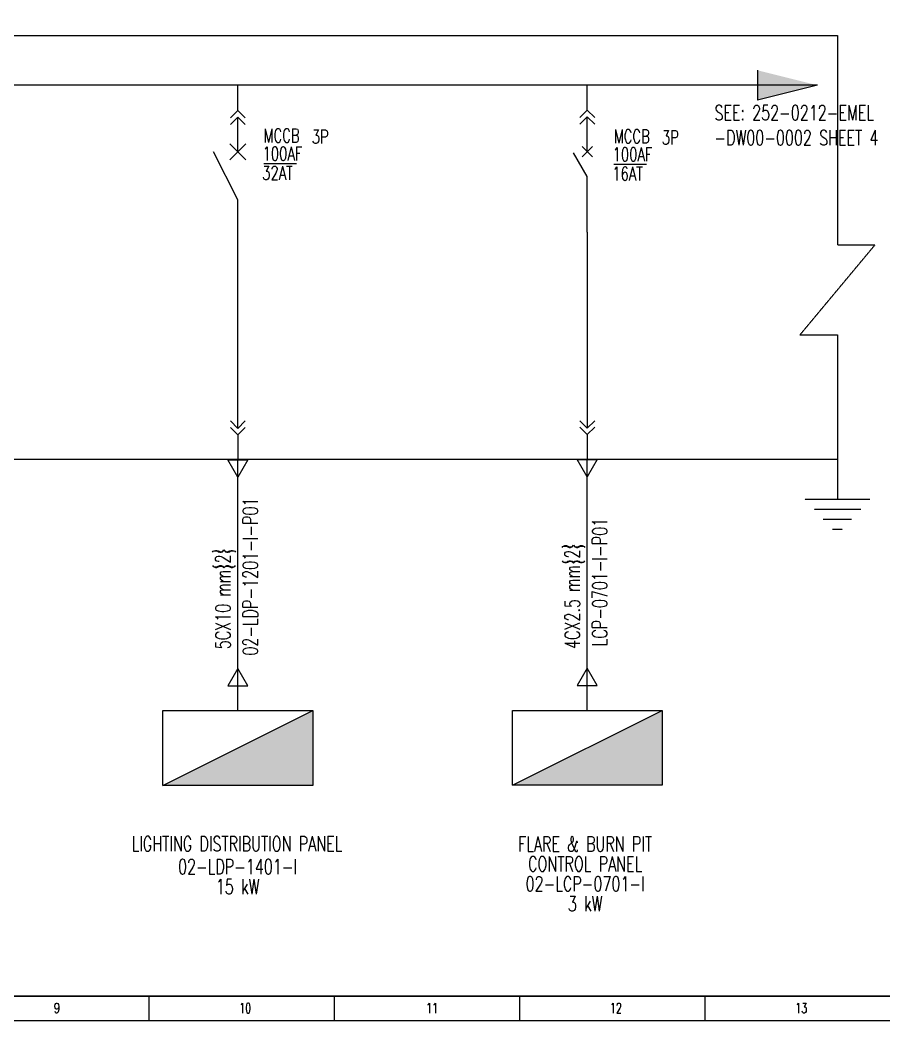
# Model space of a CAD drawing. Header units: millimetres. Extents: x 3292726 to 9250865, y 4220571 to 4816317.
# Drawn here: x 6802443 to 7047319, y 4220798 to 4504594 of the extents above; entities that cross this region are included whole.
import ezdxf
from ezdxf.enums import TextEntityAlignment as Align

# ---------------------------------------------------------------- set-up
doc = ezdxf.new("R2010")
doc.units = ezdxf.units.MM
doc.linetypes.add('JIS_02_0.7', pattern=[1.35, 0.75, -0.6])
for name, color, linetype in [('ELECTRICAL', 7, 'Continuous'), ('Label', 7, 'Continuous'), ('LGT1', 7, 'Continuous')]:
    doc.layers.add(name, color=color, linetype=linetype)
doc.styles.add('HZTXT', font='simplexs.shx', dxfattribs={"width": 0.7, "bigfont": 'hztxt.shx'})
doc.styles.add('TEG BORDER', font='txt_qlt.shx', dxfattribs={"width": 0.7, "bigfont": 'hztxt.shx'})

# ---------------------------------------------------------------- blocks, each defined once
blk = doc.blocks.new('TEG BORDER A2')
at = {"linetype": 'Continuous'}
blk.add_line((5, 5), (489, 5), dxfattribs=at)
for p, q in [((334.12, 0), (334.12, 5)), ((371.25, 0), (371.25, 5)), ((408.37, 0), (408.37, 5)), ((445.5, 0), (445.5, 5))]:
    blk.add_line(p, q)
at = {"color": 5, "lineweight": 15}
blk.add_lwpolyline([(0, 420), (594, 420), (594, 0), (0, 0)], close=True, dxfattribs=at)
blk.add_lwpolyline([(5, 415), (589, 415), (589, 5), (5, 5)], close=True)
at = {"char_height": 2, "width": 2, "attachment_point": 7, "style": 'TEG BORDER'}
for s, insert in [('9', (315.05, 1.59)), ('\\pi2.2204e-016;10', (352.17, 1.59)), ('\\pi0.3;11', (389.3, 1.59)), ('\\pi2.2204e-016;12', (426.42, 1.59)), ('\\pi2.2204e-016;13', (463.55, 1.59))]:
    blk.add_mtext(s, dxfattribs=dict(at, insert=insert))
blk = doc.blocks.new('cb')
at = {"color": 7, "linetype": 'Continuous'}
for p, q in [((1411.02, -2255.93), (1404.95, -2243.93)), ((1409.02, -2241.93), (1413.02, -2245.93)), ((1413.02, -2241.93), (1409.02, -2245.93))]:
    blk.add_line(p, q, dxfattribs=at)

msp = doc.modelspace()

# ---------------------------------------------------------------- hatches: boundary and pattern name
at = {"layer": 'ELECTRICAL'}
h = msp.add_hatch(color=256, dxfattribs=at)
h.dxf.hatch_style = 1
h.paths.add_polyline_path([(7028461, 4486099), (7011481, 4481854), (7011481, 4490343)])
at = {"layer": 'ELECTRICAL', "lineweight": -3}
h = msp.add_hatch(color=256, dxfattribs=at)
h.dxf.hatch_style = 1
h.paths.add_polyline_path([(6842947, 4287558), (6885391, 4308780), (6885391, 4287558)])
h = msp.add_hatch(color=256, dxfattribs=at)
h.dxf.hatch_style = 1
h.paths.add_polyline_path([(6942010, 4287631), (6984458, 4308855), (6984458, 4287631)])

# ---------------------------------------------------------------- linework, layer by layer
at = {"lineweight": -3}
for p, q in [((6871502, 4463953), (6880777, 4463953)), ((6970744, 4463733), (6980019, 4463733))]:
    msp.add_line(p, q, dxfattribs=at)
for p, q in [((6864169, 4439480), (6864169, 4453610)), ((6864169, 4388811), (6864169, 4439480))]:
    msp.add_line(p, q)
at = {"color": 1, "linetype": 'JIS_02_0.7', "lineweight": -3, "ltscale": 20}
for p, q in [((7044732, 4440821), (7023508, 4415352)), ((7034120, 4440821), (7044732, 4440821)), ((7023508, 4415352), (7034120, 4415352)), ((7034120, 4379978), (7034120, 4368659)), ((7043318, 4368659), (7024923, 4368659)), ((7040723, 4365829), (7027517, 4365829)), ((7038129, 4362999), (7030111, 4362999)), ((7035535, 4360169), (7032706, 4360169))]:
    msp.add_line(p, q, dxfattribs=at)
at = {"color": 6}
msp.add_lwpolyline([(6366271, 4815071), (7206743, 4815071), (7206743, 4220798), (6366271, 4220798)], close=True, dxfattribs=at)
at = {"color": 1, "linetype": 'JIS_02_0.7', "lineweight": -3, "ltscale": 20}
for points in [[(6397399, 4464875), (6397399, 4500248), (7034120, 4500248), (7034120, 4440821)], [(7034120, 4415352), (7034120, 4379978), (6397399, 4379978), (6397399, 4439406)]]:
    msp.add_lwpolyline(points, dxfattribs=at)
at = {"layer": 'ELECTRICAL'}
for p, q in [((7011481, 4490343), (7011481, 4481854)), ((7028461, 4486099), (6403059, 4486099)), ((6864169, 4478935), (6864169, 4486009)), ((6963234, 4479024), (6963234, 4486099)), ((7028461, 4486099), (7011481, 4481854)), ((6862068, 4476834), (6864169, 4478935)), ((6866270, 4476834), (6864169, 4478935)), ((6961133, 4476923), (6963234, 4479024)), ((6965335, 4476923), (6963234, 4479024)), ((6862068, 4474995), (6864169, 4477096)), ((6866270, 4474995), (6864169, 4477096)), ((6864169, 4467192), (6864169, 4477096)), ((6961133, 4475083), (6963234, 4477185)), ((6965335, 4475083), (6963234, 4477185)), ((6963234, 4467280), (6963234, 4477185)), ((6961733, 4465779), (6964735, 4468781)), ((6964735, 4465779), (6961733, 4468781)), ((6963234, 4460205), (6959343, 4466945)), ((6963234, 4444403), (6963234, 4460205)), ((6963234, 4444403), (6963234, 4388893)), ((6862068, 4390912), (6864169, 4388811)), ((6866270, 4390912), (6864169, 4388811)), ((6961133, 4390994), (6963234, 4388893)), ((6965335, 4390994), (6963234, 4388893)), ((6862068, 4389072), (6864169, 4386971)), ((6866270, 4389072), (6864169, 4386971)), ((6961133, 4389154), (6963234, 4387053)), ((6965335, 4389154), (6963234, 4387053)), ((6864169, 4386971), (6864169, 4379897)), ((6963234, 4387053), (6963234, 4379978)), ((6864169, 4308780), (6864169, 4379897)), ((6963234, 4308811), (6963234, 4379978))]:
    msp.add_line(p, q, dxfattribs=at)
at = {"layer": 'ELECTRICAL', "lineweight": -3}
for p, q in [((6842947, 4287558), (6885391, 4308780)), ((6942010, 4287631), (6984458, 4308855))]:
    msp.add_line(p, q, dxfattribs=at)
at = {"layer": 'ELECTRICAL'}
for points in [[(6861339, 4379854), (6866999, 4379854), (6864169, 4374953), (6861339, 4379854)], [(6960404, 4379978), (6966064, 4379978), (6963234, 4375077), (6960404, 4379978)], [(6861339, 4315855), (6866999, 4315855), (6864169, 4320756), (6861339, 4315855)], [(6960404, 4315930), (6966064, 4315930), (6963234, 4320831), (6960404, 4315930)]]:
    msp.add_lwpolyline(points, dxfattribs=at)
at = {"layer": 'ELECTRICAL', "lineweight": -3}
for points in [[(6842947, 4308780), (6885391, 4308780), (6885391, 4287558), (6842947, 4287558)], [(6942010, 4308855), (6984458, 4308855), (6984458, 4287631), (6942010, 4287631)]]:
    msp.add_lwpolyline(points, close=True, dxfattribs=at)

# ---------------------------------------------------------------- block references
for name, p, xscale, yscale, zscale in [('TEG BORDER A2', (6366271, 4220798), 1414.935625758968, 1414.935625758968, 1414.935625758968), ('cb', (5267100, 7007001), 1131.857714199033, 1131.857714199033, 1131.857714199033)]:
    msp.add_blockref(name, p, dxfattribs=dict(xscale=xscale, yscale=yscale, zscale=zscale))

# ---------------------------------------------------------------- texts
at = {"lineweight": -3, "style": 'HZTXT', "width": 0.7}
msp.add_text('100AF', height=3900, dxfattribs=at).set_placement((6871184, 4464781))
at = {"layer": 'ELECTRICAL', "style": 'HZTXT', "width": 0.7}
for s, p in [('SEE: 252-0212-EMEL', (6999261, 4478297)), ('-DW00-0002 SHEET 4', (6999261, 4471223))]:
    msp.add_text(s, height=4244.47, dxfattribs=at).set_placement(p, align=Align.MIDDLE_LEFT)
at = {"layer": 'ELECTRICAL', "lineweight": -3, "style": 'HZTXT', "width": 0.7}
for s, height, p in [('02-LDP-1201-I-P01', 4244.47, (6867706, 4346797)), ('LCP-0701-I-P01', 4244.81, (6966771, 4345250))]:
    msp.add_text(s, height=height, rotation=90, dxfattribs=at).set_placement(p, align=Align.MIDDLE_CENTER)
for s, p in [('5CX10 mm{2}', (6862075, 4326219)), ('4CX2.5 mm{2}', (6961140, 4326295))]:
    msp.add_text(s, height=4244.47, rotation=90, dxfattribs=at).set_placement(p)
for s, height, p in [('LIGHTING DISTRIBUTION PANEL', 4244.47, (6863931, 4271033)), ('FLARE & BURN PIT', 4244.81, (6962618, 4271004)), ('02-LDP-1401-I', 4244.47, (6864104, 4264553)), ('CONTROL PANEL', 4244.81, (6962618, 4265344)), ('15 kW', 4244.5, (6864104, 4258894)), ('02-LCP-0701-I', 4244.81, (6962618, 4259685)), ('3 kW', 4244.8, (6962618, 4254025))]:
    msp.add_text(s, height=height, dxfattribs=at).set_placement(p, align=Align.MIDDLE_CENTER)
at = {"layer": 'Label', "color": 7, "lineweight": -3, "style": 'HZTXT', "width": 0.7}
msp.add_text('100AF', height=3900, dxfattribs=at).set_placement((6970426, 4464561))
at = {"layer": 'LGT1', "lineweight": -3, "style": 'HZTXT', "width": 0.7}
for s, p in [('MCCB', (6871497, 4469887)), ('3P', (6885128, 4469550)), ('32AT', (6871077, 4459298))]:
    msp.add_text(s, height=3900, dxfattribs=at).set_placement(p)
at = {"layer": 'LGT1', "color": 7, "lineweight": -3, "style": 'HZTXT', "width": 0.7}
for s, p in [('MCCB', (6970739, 4469667)), ('3P', (6984370, 4469331)), ('16AT', (6970319, 4459078))]:
    msp.add_text(s, height=3900, dxfattribs=at).set_placement(p)

doc.saveas('drawing.dxf')
